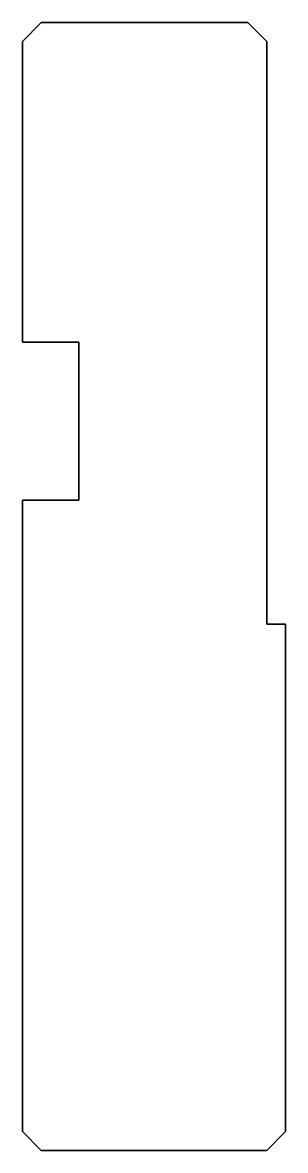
# Model space of a CAD drawing. Header units: millimetres. Extents: x -20 to -6, y -30 to 30.
import ezdxf

# ---------------------------------------------------------------- set-up
doc = ezdxf.new("R2010")
doc.units = ezdxf.units.MM
doc.header["$LTSCALE"] = 5
doc.linetypes.add('AUSGEZOGEN', pattern=[0])
doc.layers.add('2', color=7, linetype='Continuous')

msp = doc.modelspace()

# ---------------------------------------------------------------- linework, layer by layer
at = {"layer": '2', "color": 7, "linetype": 'AUSGEZOGEN', "lineweight": 35}
for p, q in [((-20, 29), (-19, 30)), ((-19, 30), (-8, 30)), ((-8, 30), (-7, 29)), ((-20, 13), (-20, 29)), ((-7, 29), (-7, -2)), ((-17, 13), (-20, 13)), ((-17, 4.6), (-17, 13)), ((-20, -29), (-20, 4.6)), ((-20, 4.6), (-17, 4.6)), ((-7, -2), (-6, -2)), ((-6, -2), (-6, -29)), ((-19, -30), (-20, -29)), ((-6, -29), (-7, -30)), ((-7, -30), (-19, -30))]:
    msp.add_line(p, q, dxfattribs=at)

doc.saveas('drawing.dxf')
